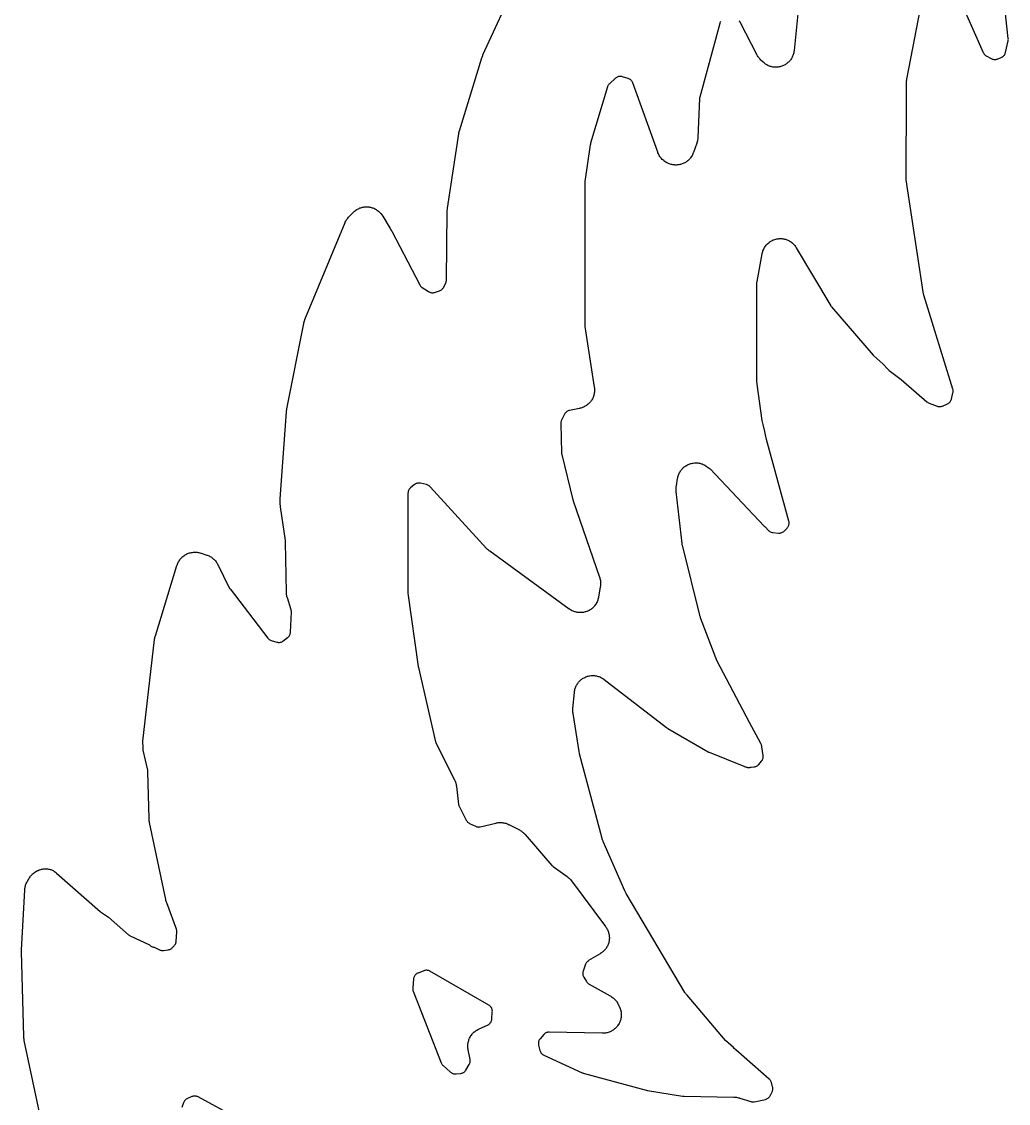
# Model space of a CAD drawing. Header units: millimetres. Extents: x 0 to 194, y 0 to 300.
# Drawn here: x 1.18 to 43.33, y 206.44 to 252.65 of the extents above; entities that cross this region are included whole.
import ezdxf

# ---------------------------------------------------------------- set-up
doc = ezdxf.new("R2010")
doc.units = ezdxf.units.MM
doc.layers.add('CUT', color=7, linetype='CONTINUOUS')

msp = doc.modelspace()

# ---------------------------------------------------------------- linework, layer by layer
at = {"layer": 'CUT'}
for points in [[(34.5383, 254.9941), (34.1751, 251.42), (34.1723, 251.3984), (34.1658, 251.3552), (34.1572, 251.3125), (34.1492, 251.2808), (34.1366, 251.2391), (34.1255, 251.2083), (34.1089, 251.168), (34.0949, 251.1384), (34.0744, 251.0999), (34.0577, 251.0719), (34.0336, 251.0355), (34.0142, 251.0092), (33.9867, 250.9754), (33.9648, 250.9511), (33.9341, 250.9201), (33.9101, 250.898), (33.8765, 250.8701), (33.8504, 250.8505), (33.8143, 250.826), (33.7865, 250.8089), (33.7482, 250.788), (33.7188, 250.7738), (33.6786, 250.7567), (33.648, 250.7454), (33.6064, 250.7322), (33.5748, 250.7239), (33.5321, 250.7149), (33.4999, 250.7097), (33.4565, 250.7048), (33.4239, 250.7027), (33.3803, 250.7021), (33.3476, 250.7032), (33.3042, 250.7068), (33.2718, 250.711), (33.2289, 250.7188), (33.197, 250.7262), (33.1551, 250.7381), (33.1241, 250.7485), (33.0835, 250.7644), (33.0537, 250.7778), (33.0148, 250.7975), (32.9864, 250.8137), (32.9496, 250.8372), (32.9229, 250.856), (32.8886, 250.8829), (32.8556, 250.9114), (32.8394, 250.9261), (32.7703, 250.9919), (32.753, 251.0094), (32.7194, 251.0451), (32.6877, 251.0826), (32.6656, 251.112), (32.6382, 251.1527), (32.6131, 251.1949), (32.6012, 251.2163), (31.8644, 252.6238), (31.8495, 252.6492), (31.8322, 252.6729)], [(2.2118, 204.7802), (1.2928, 209.1272), (1.289, 209.1473), (1.2824, 209.1878), (1.2776, 209.2285), (1.2747, 209.2694), (1.2737, 209.2899), (1.1794, 212.9243), (1.1793, 212.9417), (1.1798, 212.9851), (1.1804, 213.0025), (1.3112, 215.5494), (1.3128, 215.571), (1.3171, 215.6141), (1.3235, 215.657), (1.3298, 215.6889), (1.3403, 215.731), (1.3497, 215.7621), (1.3642, 215.803), (1.3765, 215.8331), (1.3948, 215.8723), (1.4151, 215.9107), (1.4256, 215.9296), (1.5029, 216.0604), (1.5142, 216.0786), (1.5377, 216.1144), (1.5629, 216.1491), (1.583, 216.1741), (1.6114, 216.2062), (1.6338, 216.2292), (1.6651, 216.2585), (1.6896, 216.2792), (1.7235, 216.3054), (1.7499, 216.3237), (1.7862, 216.3465), (1.8141, 216.3623), (1.8524, 216.3815), (1.8818, 216.3946), (1.9217, 216.4101), (1.9521, 216.4203), (1.9934, 216.4319), (2.0247, 216.4391), (2.0668, 216.4468), (2.1093, 216.4525), (2.1306, 216.4548), (2.1324, 216.4549), (2.1548, 216.4563), (2.1998, 216.4578), (2.2447, 216.4571), (2.2784, 216.4549), (2.323, 216.4497), (2.3563, 216.4442), (2.4002, 216.4346), (2.4276, 216.4271), (2.4532, 216.4167), (2.4922, 216.3985), (2.5207, 216.3835), (2.5577, 216.3617), (2.5847, 216.344), (2.6195, 216.3188), (2.6531, 216.2919), (2.6695, 216.278), (4.5324, 214.6335), (4.5472, 214.6212), (4.5681, 214.605), (4.5838, 214.5937), (4.8839, 214.3907), (5.7457, 213.6417), (5.767, 213.6249), (5.7897, 213.61), (5.8136, 213.5972), (6.6362, 213.2059), (6.7023, 213.1612), (6.727, 213.1462), (6.753, 213.1336), (6.7802, 213.1236), (6.8082, 213.1162), (6.8378, 213.1099), (7.0704, 212.9993), (7.0978, 212.9879), (7.1262, 212.9792), (7.1553, 212.9734), (7.1849, 212.9705), (7.2146, 212.9706), (7.2441, 212.9735), (7.4416, 213.0034), (7.4728, 213.0098), (7.5031, 213.0195), (7.5322, 213.0323), (7.5598, 213.0481), (7.5855, 213.0668), (7.6091, 213.0881), (7.6928, 213.172), (7.7135, 213.1949), (7.7317, 213.2199), (7.7472, 213.2466), (7.7599, 213.2747), (7.7696, 213.3041), (7.7763, 213.3342), (7.7799, 213.3649), (7.8047, 213.7569), (7.8051, 213.7878), (7.8023, 213.8186), (7.7963, 213.8489), (7.7873, 213.8784), (7.3766, 215.0077), (7.3669, 215.0377), (7.3452, 215.1134), (7.3376, 215.1439), (6.6392, 218.442), (6.6354, 218.4627), (6.6286, 218.5042), (6.6237, 218.546), (6.6209, 218.5879), (6.6199, 218.6089), (6.5767, 220.6079), (6.5745, 220.6387), (6.5691, 220.6691), (6.3699, 221.5298), (6.3661, 221.5484), (6.3658, 221.5832), (6.3654, 221.6324), (6.3653, 221.6438), (6.3631, 221.9082), (6.8573, 226.2511), (6.8601, 226.2716), (6.8667, 226.3125), (6.8751, 226.353), (6.8854, 226.3931), (6.891, 226.4131), (7.8119, 229.4163), (7.8191, 229.438), (7.8347, 229.4809), (7.8525, 229.523), (7.8673, 229.5538), (7.8893, 229.5939), (7.9072, 229.623), (7.9331, 229.6607), (7.9538, 229.6878), (7.9834, 229.7227), (8.0068, 229.7476), (8.0398, 229.7792), (8.0656, 229.8017), (8.1016, 229.8298), (8.1296, 229.8495), (8.1682, 229.8738), (8.198, 229.8906), (8.2389, 229.9109), (8.2703, 229.9245), (8.3131, 229.9406), (8.3457, 229.951), (8.3898, 229.9626), (8.4345, 229.972), (8.457, 229.9761), (8.4592, 229.9765), (8.4806, 229.9793), (8.5234, 229.984), (8.5665, 229.9866), (8.5988, 229.987), (8.6419, 229.9854), (8.6741, 229.9827), (8.7168, 229.9771), (8.7486, 229.9713), (8.7906, 229.9616), (8.8321, 229.9498), (8.8527, 229.9435), (9.0869, 229.865), (9.1077, 229.8575), (9.1489, 229.8414), (9.1893, 229.8233), (9.2188, 229.8082), (9.2572, 229.7862), (9.2851, 229.7684), (9.3212, 229.7427), (9.3472, 229.7222), (9.3806, 229.6931), (9.4044, 229.6701), (9.4348, 229.6379), (9.4563, 229.6127), (9.4833, 229.5777), (9.5023, 229.5505), (9.5257, 229.513), (9.5473, 229.4744), (9.5576, 229.4548), (10.0496, 228.4627), (10.0639, 228.4372), (10.0806, 228.4131), (11.6906, 226.3196), (11.7109, 226.2959), (11.7335, 226.2744), (11.7583, 226.2554), (11.7849, 226.2391), (11.813, 226.2256), (11.8424, 226.2151), (12.0779, 226.1446), (12.1079, 226.1373), (12.1384, 226.1331), (12.1693, 226.1321), (12.2, 226.1342), (12.2304, 226.1395), (12.2601, 226.1479), (12.2887, 226.1593), (12.3161, 226.1735), (12.3418, 226.1905), (12.5414, 226.3375), (12.5644, 226.3562), (12.5854, 226.3771), (12.6042, 226.3999), (12.6207, 226.4245), (12.6346, 226.4506), (12.646, 226.4779), (12.6546, 226.5063), (12.6603, 226.5353), (12.6632, 226.5647), (12.704, 227.4182), (12.7041, 227.4447), (12.7018, 227.471), (12.6973, 227.4971), (12.6905, 227.5227), (12.5302, 228.0313), (12.5242, 228.052), (12.5132, 228.0939), (12.5042, 228.1362), (12.499, 228.1682), (12.4942, 228.2112), (12.4914, 228.2544), (12.4905, 228.276), (12.4549, 230.4184), (12.4539, 230.4384), (12.4516, 230.4658), (12.4493, 230.4857), (12.231, 231.9278), (12.225, 232.0741), (12.2224, 232.137), (12.2209, 232.173), (12.2173, 232.2602), (12.4886, 235.9838), (12.4914, 236.0113), (12.5006, 236.0795), (12.5051, 236.1067), (13.2272, 239.7575), (13.2321, 239.7793), (13.2429, 239.8225), (13.2558, 239.8652), (13.2709, 239.9071), (13.2789, 239.9279), (14.9963, 244.0649), (15.0054, 244.0855), (15.0248, 244.1263), (15.0461, 244.166), (15.0636, 244.1949), (15.0888, 244.2322), (15.1091, 244.2592), (15.138, 244.2939), (15.1685, 244.327), (15.1842, 244.3432), (15.3512, 244.5072), (15.3671, 244.5221), (15.3995, 244.551), (15.4333, 244.5783), (15.4595, 244.5975), (15.4958, 244.6214), (15.5238, 244.638), (15.5622, 244.6583), (15.5916, 244.6721), (15.6318, 244.6886), (15.6625, 244.6995), (15.704, 244.7121), (15.7356, 244.72), (15.7782, 244.7285), (15.8104, 244.7333), (15.8536, 244.7376), (15.8861, 244.7393), (15.9295, 244.7395), (15.962, 244.7381), (16.0053, 244.734), (16.0375, 244.7295), (16.0801, 244.7213), (16.1117, 244.7136), (16.1534, 244.7014), (16.1841, 244.6907), (16.2244, 244.6745), (16.254, 244.6609), (16.2925, 244.6409), (16.3207, 244.6245), (16.3571, 244.6009), (16.3835, 244.5819), (16.4175, 244.5548), (16.4419, 244.5333), (16.4731, 244.5031), (16.5029, 244.4715), (16.5173, 244.4553), (16.6108, 244.3455), (16.9213, 243.8163), (16.9543, 243.7601), (16.9826, 243.7118), (16.9879, 243.7027), (18.181, 241.405), (18.1968, 241.3781), (18.2152, 241.3531), (18.2361, 241.3301), (18.2593, 241.3093), (18.2846, 241.2911), (18.5572, 241.1152), (18.5831, 241.1002), (18.6105, 241.0879), (18.6389, 241.0784), (18.6681, 241.0717), (18.6978, 241.068), (18.7278, 241.0673), (18.7577, 241.0696), (18.7872, 241.0749), (18.816, 241.0831), (19.0324, 241.1563), (19.0601, 241.1672), (19.0866, 241.1809), (19.1116, 241.1971), (19.1349, 241.2157), (19.1562, 241.2365), (19.1754, 241.2593), (19.1922, 241.2839), (19.2064, 241.3101), (19.2948, 241.4933), (19.3074, 241.5236), (19.3166, 241.5551), (19.3224, 241.5873), (19.3246, 241.62), (19.3599, 244.5428), (19.3614, 244.5737), (19.3676, 244.6506), (19.3711, 244.6812), (19.8486, 247.853), (19.8514, 247.8695), (19.8576, 247.9024), (19.865, 247.935), (19.8736, 247.9673), (19.8782, 247.9834), (20.8372, 251.1047), (20.847, 251.1331), (20.8737, 251.2032), (20.8854, 251.2309), (22.3202, 254.3461)], [(41.1587, 253.8273), (42.2451, 251.3351), (42.2573, 251.3102), (42.2719, 251.2865), (42.2885, 251.2643), (42.3071, 251.2437), (42.3276, 251.2249), (42.3497, 251.2081), (42.3733, 251.1934), (42.592, 251.0707), (42.618, 251.0577), (42.6453, 251.0473), (42.6734, 251.0396), (42.7021, 251.0346), (42.7311, 251.0324), (42.7603, 251.0331), (42.7892, 251.0366), (42.8176, 251.0429), (42.8453, 251.0519), (43.0173, 251.1173), (43.0442, 251.1291), (43.0699, 251.1435), (43.094, 251.1603), (43.1164, 251.1794), (43.1368, 251.2006), (43.155, 251.2237), (43.1709, 251.2484), (43.1843, 251.2746), (43.195, 251.302), (43.203, 251.3303), (43.3187, 251.8318), (43.3244, 251.8649), (43.3263, 251.8985), (43.3245, 251.9321), (43.0898, 254.0604)], [(31.0333, 252.6526), (31.0192, 252.6273), (31.0076, 252.6007), (30.9987, 252.5732), (30.1428, 249.4278), (30.1358, 249.395), (30.1325, 249.3617), (30.062, 247.7026), (30.0605, 247.6805), (30.0565, 247.6364), (30.0503, 247.5926), (30.044, 247.5601), (30.0335, 247.5171), (30.0209, 247.4747), (30.0141, 247.4536), (29.876, 247.0601), (29.8683, 247.0399), (29.8521, 247), (29.834, 246.9609), (29.8191, 246.9323), (29.7973, 246.8951), (29.7797, 246.868), (29.7544, 246.833), (29.7343, 246.8078), (29.7058, 246.7754), (29.6834, 246.7522), (29.652, 246.7227), (29.6274, 246.7017), (29.5933, 246.6754), (29.5668, 246.6569), (29.5303, 246.6339), (29.5022, 246.618), (29.4637, 246.5986), (29.4342, 246.5855), (29.394, 246.5699), (29.3634, 246.5597), (29.3219, 246.548), (29.2904, 246.5407), (29.248, 246.533), (29.216, 246.5288), (29.173, 246.5252), (29.1408, 246.5241), (29.0976, 246.5247), (29.0654, 246.5266), (29.0226, 246.5313), (28.9907, 246.5364), (28.9484, 246.5451), (28.9172, 246.5532), (28.876, 246.5659), (28.8355, 246.5806), (28.8154, 246.5885), (28.8034, 246.5935), (28.7821, 246.6031), (28.7402, 246.6232), (28.6993, 246.6456), (28.6696, 246.6638), (28.6312, 246.6903), (28.6036, 246.7115), (28.5682, 246.7418), (28.5429, 246.7658), (28.5108, 246.7995), (28.4881, 246.826), (28.4597, 246.8629), (28.4398, 246.8915), (28.4154, 246.9312), (28.3986, 246.9618), (28.3783, 247.0037), (28.3603, 247.0466), (28.3518, 247.0683), (27.2827, 250.0329), (27.2709, 250.061), (27.2564, 250.0876), (27.2393, 250.1127), (27.2197, 250.1359), (27.1979, 250.1571), (27.174, 250.1759), (27.1484, 250.1922), (27.1212, 250.2058), (27.0928, 250.2166), (26.8439, 250.2971), (26.8164, 250.3046), (26.7882, 250.3095), (26.7598, 250.3116), (26.7312, 250.311), (26.7029, 250.3077), (26.675, 250.3018), (26.6478, 250.2932), (26.6215, 250.282), (26.5964, 250.2684), (26.5727, 250.2525), (26.5506, 250.2344), (26.2865, 249.9962), (26.2671, 249.977), (26.2495, 249.9561), (26.2338, 249.9336), (26.2203, 249.9099), (26.209, 249.885), (26.2, 249.8592), (25.4828, 247.4558), (25.4774, 247.4349), (25.471, 247.4061), (25.4671, 247.385), (25.2354, 245.8136), (25.233, 245.7917), (25.2308, 245.7616), (25.23, 245.7396), (25.2332, 239.6694), (25.2341, 239.6464), (25.2368, 239.6235), (25.639, 237.0339), (25.6418, 237.0126), (25.6464, 236.97), (25.6489, 236.9272), (25.6492, 236.895), (25.6477, 236.8522), (25.645, 236.8202), (25.6393, 236.7777), (25.6336, 236.746), (25.6239, 236.7043), (25.6152, 236.6733), (25.6016, 236.6327), (25.59, 236.6027), (25.5726, 236.5635), (25.5581, 236.5348), (25.5371, 236.4975), (25.52, 236.4703), (25.4955, 236.4351), (25.4759, 236.4096), (25.4481, 236.377), (25.4262, 236.3535), (25.3954, 236.3236), (25.3714, 236.3023), (25.3379, 236.2755), (25.3119, 236.2566), (25.2761, 236.2331), (25.2484, 236.2167), (25.2105, 236.1967), (25.1814, 236.1831), (25.1417, 236.1668), (25.1114, 236.156), (25.0704, 236.1436), (25.0288, 236.1331), (25.0079, 236.1284), (24.5813, 236.0422), (24.5518, 236.0346), (24.5233, 236.0242), (24.496, 236.0109), (24.4701, 235.9949), (24.446, 235.9764), (24.4239, 235.9555), (24.4041, 235.9325), (24.3866, 235.9076), (24.3718, 235.8811), (24.243, 235.6208), (24.2315, 235.5943), (24.2225, 235.5667), (24.2162, 235.5385), (24.2127, 235.5097), (24.212, 235.4808), (24.2415, 234.2274), (24.2441, 234.1949), (24.2501, 234.1628), (24.7274, 232.2229), (24.7309, 232.2097), (24.7362, 232.1918), (24.7404, 232.1788), (25.8641, 228.9209), (25.8709, 228.8994), (25.8834, 228.8561), (25.8938, 228.8122), (25.8999, 228.7789), (25.9058, 228.7342), (25.9086, 228.7005), (25.91, 228.6554), (25.9093, 228.6216), (25.9062, 228.5765), (25.9008, 228.5318), (25.8976, 228.5094), (25.8219, 228.0676), (25.8177, 228.0463), (25.8083, 228.0039), (25.7969, 227.962), (25.7869, 227.9311), (25.7714, 227.8904), (25.7584, 227.8606), (25.7392, 227.8217), (25.7234, 227.7932), (25.7004, 227.7563), (25.6819, 227.7296), (25.6556, 227.695), (25.6346, 227.6702), (25.605, 227.6384), (25.5817, 227.6156), (25.5492, 227.5868), (25.5238, 227.5664), (25.4887, 227.5409), (25.4615, 227.5231), (25.424, 227.501), (25.3952, 227.4859), (25.3558, 227.4676), (25.3257, 227.4553), (25.2847, 227.4409), (25.2536, 227.4316), (25.2114, 227.4211), (25.1794, 227.4149), (25.1365, 227.4086), (25.1041, 227.4054), (25.0607, 227.4033), (25.0282, 227.4033), (24.9848, 227.4053), (24.9524, 227.4084), (24.9094, 227.4147), (24.8774, 227.4209), (24.8353, 227.4313), (24.8041, 227.4405), (24.7631, 227.4549), (24.7329, 227.4672), (24.6935, 227.4854), (24.6647, 227.5005), (24.6272, 227.5225), (24.5909, 227.5463), (24.573, 227.5586), (21.1709, 230.0241), (21.1527, 230.038), (21.117, 230.0668), (21.0829, 230.0973), (21.0503, 230.1294), (21.0345, 230.146), (18.6272, 232.7821), (18.6054, 232.8037), (18.5816, 232.8229), (18.5559, 232.8396), (18.5286, 232.8535), (18.5, 232.8646), (18.4705, 232.8728), (18.211, 232.9302), (18.1815, 232.9352), (18.1517, 232.9372), (18.1217, 232.9363), (18.0921, 232.9323), (18.0629, 232.9255), (18.0346, 232.9157), (18.0074, 232.9032), (17.9816, 232.888), (17.9574, 232.8704), (17.7927, 232.7369), (17.7706, 232.7172), (17.7506, 232.6954), (17.7329, 232.6717), (17.7175, 232.6464), (17.7048, 232.6197), (17.6947, 232.5919), (17.6874, 232.5632), (17.683, 232.534), (17.6815, 232.5044), (17.673, 228.3036), (17.6737, 228.2822), (17.6757, 228.253), (17.6779, 228.2317), (18.1212, 225.1009), (18.1233, 225.0881), (18.1265, 225.0706), (18.1292, 225.0579), (18.8619, 221.887), (18.8719, 221.8529), (18.886, 221.8201), (19.6703, 220.2554), (19.6787, 220.2377), (19.6946, 220.2021), (19.709, 220.1658), (19.7186, 220.1382), (19.7298, 220.1008), (19.737, 220.0725), (19.7449, 220.0343), (19.7512, 219.9958), (19.7539, 219.9764), (19.8444, 219.21), (19.8488, 219.1833), (19.8556, 219.157), (19.8647, 219.1315), (19.876, 219.107), (20.1737, 218.5334), (20.1899, 218.5059), (20.2089, 218.4803), (20.2305, 218.4569), (20.2544, 218.4359), (20.2804, 218.4175), (20.3083, 218.4021), (20.5653, 218.2765), (20.5924, 218.2648), (20.6205, 218.2559), (20.6494, 218.2498), (20.6787, 218.2466), (20.7082, 218.2462), (20.7376, 218.2488), (20.7666, 218.2542), (21.435, 218.4136), (21.457, 218.4182), (21.5012, 218.4265), (21.5457, 218.4325), (21.5793, 218.4353), (21.6242, 218.4368), (21.6579, 218.4363), (21.7028, 218.4333), (21.7362, 218.4294), (21.7806, 218.422), (21.8135, 218.4148), (21.8568, 218.403), (21.8889, 218.3925), (21.9308, 218.3765), (21.972, 218.3583), (21.9923, 218.3487), (22.4223, 218.1326), (22.4417, 218.1223), (22.4799, 218.1006), (22.5171, 218.0771), (22.5441, 218.0582), (22.5788, 218.0312), (22.6038, 218.0097), (22.6357, 217.9794), (22.6661, 217.9476), (22.6809, 217.9314), (23.8282, 216.607), (23.8523, 216.5821), (23.8792, 216.5603), (24.4763, 216.1286), (24.4944, 216.1148), (24.5298, 216.0863), (24.5638, 216.0561), (24.5881, 216.0322), (24.6188, 215.9987), (24.6478, 215.9637), (24.6619, 215.9458), (26.1206, 213.9923), (26.1334, 213.9742), (26.1582, 213.9374), (26.181, 213.8995), (26.1968, 213.8703), (26.2158, 213.8303), (26.2286, 213.7996), (26.2436, 213.7579), (26.2533, 213.7262), (26.2642, 213.6832), (26.2707, 213.6507), (26.2773, 213.6068), (26.2806, 213.5738), (26.2828, 213.5296), (26.2828, 213.4964), (26.2807, 213.4521), (26.2774, 213.4191), (26.271, 213.3752), (26.2645, 213.3427), (26.2537, 213.2997), (26.2441, 213.2679), (26.2291, 213.2262), (26.2164, 213.1955), (26.1974, 213.1555), (26.1818, 213.1262), (26.159, 213.0883), (26.1405, 213.0607), (26.114, 213.0251), (26.0929, 212.9995), (26.0631, 212.9667), (26.0396, 212.9433), (26.0067, 212.9136), (25.981, 212.8926), (25.9454, 212.8663), (25.9085, 212.8418), (25.8897, 212.83), (25.399, 212.5377), (25.3748, 212.5216), (25.3522, 212.5032), (25.3315, 212.4828), (25.3129, 212.4604), (25.2965, 212.4363), (25.2826, 212.4108), (25.2712, 212.384), (25.1642, 212.0946), (25.1552, 212.066), (25.1491, 212.0367), (25.146, 212.0068), (25.1459, 211.9769), (25.1488, 211.947), (25.1546, 211.9176), (25.1633, 211.8889), (25.1749, 211.8613), (25.1892, 211.8349), (25.3073, 211.6403), (25.3248, 211.6147), (25.3447, 211.591), (25.3671, 211.5695), (25.3915, 211.5504), (25.4178, 211.5339), (26.3224, 211.0301), (26.3418, 211.0187), (26.38, 210.9949), (26.4169, 210.9691), (26.4436, 210.9485), (26.4778, 210.9192), (26.5023, 210.896), (26.5334, 210.8634), (26.5554, 210.8379), (26.5831, 210.8024), (26.6025, 210.7748), (26.6265, 210.7367), (26.6485, 210.6975), (26.6591, 210.6776), (26.7057, 210.584), (26.715, 210.5641), (26.7326, 210.5239), (26.7483, 210.4828), (26.7585, 210.4515), (26.7701, 210.409), (26.7772, 210.3769), (26.7846, 210.3335), (26.7885, 210.3008), (26.7916, 210.257), (26.7923, 210.2241), (26.7912, 210.1801), (26.7887, 210.1473), (26.7832, 210.1036), (26.7775, 210.0712), (26.7678, 210.0283), (26.759, 209.9966), (26.7452, 209.9549), (26.7333, 209.9241), (26.7155, 209.884), (26.7006, 209.8545), (26.679, 209.8163), (26.6613, 209.7885), (26.636, 209.7525), (26.6158, 209.7265), (26.5871, 209.6932), (26.5644, 209.6694), (26.5326, 209.639), (26.5077, 209.6175), (26.4731, 209.5904), (26.4462, 209.5713), (26.4091, 209.5478), (26.3804, 209.5315), (26.3412, 209.5116), (26.3111, 209.4982), (26.2702, 209.4822), (26.2389, 209.4718), (26.1966, 209.46), (26.1645, 209.4526), (26.1212, 209.445), (26.0885, 209.4408), (26.0447, 209.4374), (26.0007, 209.4361), (25.9788, 209.436), (23.7143, 209.4817), (23.6852, 209.4808), (23.6563, 209.4772), (23.6279, 209.4708), (23.6003, 209.4616), (23.5737, 209.4499), (23.5483, 209.4356), (23.5245, 209.4189), (23.5024, 209.3999), (23.4822, 209.379), (23.3242, 209.1979), (23.3061, 209.175), (23.2904, 209.1505), (23.277, 209.1245), (23.2663, 209.0974), (23.2582, 209.0693), (23.253, 209.0406), (23.2505, 209.0116), (23.2508, 208.9824), (23.254, 208.9534), (23.26, 208.9248), (23.3201, 208.6949), (23.329, 208.6668), (23.3406, 208.6396), (23.3548, 208.6137), (23.3715, 208.5893), (23.3905, 208.5667), (23.4116, 208.5461), (23.4347, 208.5277), (23.4594, 208.5116), (23.4856, 208.498), (25.1227, 207.7495), (25.1453, 207.7403), (25.1686, 207.7329), (27.8571, 207.0013), (27.8726, 206.9975), (27.894, 206.9929), (27.9097, 206.99), (29.4012, 206.7504), (29.4224, 206.7477), (29.4515, 206.7452), (29.4728, 206.7441), (31.606, 206.7079), (31.6282, 206.7069), (31.6725, 206.704), (31.7166, 206.6989), (31.7494, 206.6934), (31.7928, 206.684), (31.8356, 206.6724), (31.8569, 206.6661), (32.3194, 206.5164), (32.3498, 206.5082), (32.381, 206.5034), (32.4125, 206.5018), (32.444, 206.5035), (32.4752, 206.5086), (32.9475, 206.6108), (32.9759, 206.6184), (33.0035, 206.6288), (33.0299, 206.6418), (33.0549, 206.6574), (33.0783, 206.6753), (33.0998, 206.6955), (33.1192, 206.7176), (33.1363, 206.7416), (33.151, 206.7671), (33.2359, 206.9326), (33.2475, 206.9581), (33.2566, 206.9846), (33.2633, 207.0118), (33.2674, 207.0394), (33.2689, 207.0674), (33.2678, 207.0954), (33.2641, 207.1231), (33.2578, 207.1504), (33.2072, 207.3312), (33.1981, 207.3587), (33.1863, 207.3852), (33.172, 207.4105), (33.1553, 207.4343), (33.1364, 207.4563), (33.1155, 207.4764), (31.686, 208.7227), (31.6213, 208.7829), (31.5798, 208.8216), (31.3564, 209.0296), (31.2484, 209.1302), (29.6006, 211.0564), (29.5883, 211.0715), (29.5644, 211.102), (29.5418, 211.1335), (29.5206, 211.166), (29.5104, 211.1824), (27.0041, 215.4096), (26.991, 215.4332), (26.9601, 215.4933), (26.9484, 215.5177), (26.0218, 217.6211), (26.0151, 217.6371), (26.0023, 217.6695), (25.9908, 217.7023), (25.9806, 217.7355), (25.9758, 217.7522), (25.0112, 221.3737), (25.0057, 221.3965), (24.9936, 221.4537), (24.9894, 221.4767), (24.7341, 223.0975), (24.7316, 223.1157), (24.7274, 223.1523), (24.7246, 223.189), (24.7237, 223.2166), (24.724, 223.2535), (24.7258, 223.2902), (24.7271, 223.3086), (24.7879, 223.9875), (24.7904, 224.0093), (24.7964, 224.0525), (24.8045, 224.0954), (24.8121, 224.1272), (24.8244, 224.1692), (24.835, 224.2001), (24.8513, 224.2407), (24.8649, 224.2704), (24.885, 224.3092), (24.9014, 224.3375), (24.9252, 224.3742), (24.9443, 224.4007), (24.9715, 224.4349), (24.9931, 224.4595), (25.0235, 224.4909), (25.0474, 224.5132), (25.0806, 224.5415), (25.1066, 224.5615), (25.1424, 224.5864), (25.1702, 224.6037), (25.2083, 224.6251), (25.2376, 224.6396), (25.2776, 224.6572), (25.3082, 224.6688), (25.3497, 224.6824), (25.3813, 224.6911), (25.4239, 224.7005), (25.4562, 224.7061), (25.4995, 224.7114), (25.5322, 224.7138), (25.5758, 224.7148), (25.6085, 224.7141), (25.6521, 224.7109), (25.6846, 224.7069), (25.7276, 224.6995), (25.7596, 224.6925), (25.8017, 224.6809), (25.8328, 224.6708), (25.8736, 224.6552), (25.9036, 224.6421), (25.9427, 224.6227), (25.9713, 224.6067), (26.0083, 224.5836), (26.0442, 224.5587), (26.0619, 224.5458), (28.7287, 222.4959), (28.7442, 222.4847), (28.7659, 222.4702), (28.782, 222.46), (30.4993, 221.4581), (30.5194, 221.4474), (30.5402, 221.4383), (32.0257, 220.851), (32.0586, 220.8334), (32.084, 220.8214), (32.1103, 220.8119), (32.1374, 220.8048), (32.1512, 220.8025), (32.1592, 220.7998), (32.1885, 220.7931), (32.2184, 220.7893), (32.2484, 220.7885), (32.2784, 220.7908), (32.3081, 220.796), (32.337, 220.8042), (32.3467, 220.8081), (32.459, 220.8161), (32.4886, 220.8197), (32.5177, 220.8263), (32.546, 220.8356), (32.5732, 220.8478), (32.5991, 220.8626), (32.6234, 220.8799), (32.6459, 220.8995), (32.6663, 220.9213), (32.7857, 221.0621), (32.8028, 221.0843), (32.8178, 221.108), (32.8305, 221.133), (32.8408, 221.1591), (32.8486, 221.1861), (32.8539, 221.2136), (32.8565, 221.2416), (32.8566, 221.2696), (32.854, 221.2975), (32.8017, 221.6729), (32.7969, 221.6987), (32.7899, 221.7239), (32.7879, 221.7293), (32.7873, 221.7332), (32.78, 221.7609), (32.7701, 221.7878), (32.7576, 221.8137), (32.2725, 222.7084), (30.8682, 225.3541), (30.1791, 227.1858), (30.1706, 227.2106), (30.1511, 227.2731), (30.1441, 227.2983), (29.4169, 230.2274), (29.4108, 230.2559), (29.3979, 230.3276), (29.3936, 230.3565), (29.1405, 232.5751), (29.1386, 232.596), (29.1358, 232.6377), (29.1349, 232.6795), (29.1357, 232.7108), (29.1388, 232.7525), (29.1437, 232.794), (29.1467, 232.8147), (29.2, 233.1347), (29.2043, 233.1567), (29.2138, 233.2004), (29.2255, 233.2436), (29.2359, 233.2755), (29.2519, 233.3174), (29.2654, 233.3481), (29.2854, 233.3881), (29.3019, 233.4173), (29.3258, 233.4552), (29.3451, 233.4826), (29.3727, 233.5179), (29.3946, 233.5433), (29.4256, 233.5757), (29.4499, 233.5987), (29.4839, 233.6279), (29.5104, 233.6484), (29.5472, 233.674), (29.5756, 233.6918), (29.6147, 233.7137), (29.6448, 233.7285), (29.6858, 233.7464), (29.7172, 233.7582), (29.7599, 233.7719), (29.7923, 233.7805), (29.8361, 233.7899), (29.8692, 233.7952), (29.9137, 233.8002), (29.9472, 233.8023), (29.992, 233.8028), (30.0255, 233.8015), (30.0701, 233.7976), (30.1033, 233.7929), (30.1473, 233.7846), (30.1799, 233.7767), (30.2229, 233.764), (30.2545, 233.7529), (30.296, 233.736), (30.3264, 233.7219), (30.366, 233.7009), (30.4045, 233.6781), (30.4234, 233.6661), (30.5942, 233.5528), (32.8896, 231.1024), (32.9116, 231.0812), (32.9356, 231.0623), (32.9553, 231.0499), (33.0721, 230.9229), (33.0941, 230.9013), (33.1182, 230.8821), (33.1442, 230.8654), (33.1717, 230.8515), (33.2005, 230.8405), (33.2303, 230.8326), (33.2608, 230.8277), (33.5052, 230.8014), (33.5351, 230.7997), (33.565, 230.8009), (33.5947, 230.8052), (33.6238, 230.8124), (33.652, 230.8224), (33.6791, 230.8353), (33.7047, 230.8507), (33.7287, 230.8687), (33.7508, 230.8889), (33.8762, 231.0159), (33.8952, 231.0371), (33.9121, 231.0601), (33.9268, 231.0845), (33.9391, 231.1102), (33.9489, 231.1369), (33.9561, 231.1645), (33.9607, 231.1926), (33.9626, 231.221), (33.9618, 231.2495), (33.9583, 231.2778), (33.9521, 231.3056), (33.001, 234.7944), (32.9533, 234.9992), (32.9198, 235.1425), (32.852, 235.4333), (32.8106, 235.611), (32.597, 237.1628), (32.5939, 237.1927), (32.5887, 237.2676), (32.5876, 237.2977), (32.5841, 238.3859), (32.5847, 241.5109), (32.5864, 241.5232), (32.5897, 241.5439), (32.8088, 242.7279), (32.8133, 242.7492), (32.8233, 242.7916), (32.8353, 242.8334), (32.8458, 242.8643), (32.8618, 242.9048), (32.8753, 242.9345), (32.8951, 242.9733), (32.9114, 243.0015), (32.9349, 243.0382), (32.9538, 243.0648), (32.9808, 243.099), (33.0022, 243.1236), (33.0323, 243.155), (33.056, 243.1775), (33.089, 243.2059), (33.1147, 243.2259), (33.1503, 243.251), (33.1779, 243.2684), (33.2157, 243.2899), (33.2448, 243.3047), (33.2846, 243.3224), (33.315, 243.3342), (33.3563, 243.348), (33.3877, 243.3569), (33.4301, 243.3666), (33.4622, 243.3724), (33.5054, 243.378), (33.5379, 243.3806), (33.5814, 243.3821), (33.6141, 243.3815), (33.6575, 243.3787), (33.6899, 243.3751), (33.7329, 243.3681), (33.7648, 243.3613), (33.8069, 243.3502), (33.838, 243.3403), (33.8788, 243.3252), (33.9088, 243.3124), (33.948, 243.2934), (33.9766, 243.2778), (34.0138, 243.2551), (34.0408, 243.2367), (34.0756, 243.2105), (34.1006, 243.1897), (34.1327, 243.1602), (34.1557, 243.1371), (34.1848, 243.1047), (34.2054, 243.0794), (34.2312, 243.0443), (34.2553, 243.0081), (34.2669, 242.9896), (35.7487, 240.5076), (35.7628, 240.4862), (35.7787, 240.466), (37.546, 238.4073), (37.561, 238.3911), (37.5772, 238.376), (37.9669, 238.0385), (38.1947, 237.7829), (38.2159, 237.7614), (38.2391, 237.7422), (38.7483, 237.3618), (39.8499, 236.4078), (39.8703, 236.3917), (39.892, 236.3773), (39.9148, 236.3649), (39.9387, 236.3546), (40.2804, 236.2232), (40.3083, 236.214), (40.337, 236.2076), (40.3662, 236.204), (40.3956, 236.2033), (40.4249, 236.2055), (40.4539, 236.2105), (40.4822, 236.2184), (40.5096, 236.229), (40.7227, 236.3234), (40.7494, 236.3369), (40.7746, 236.353), (40.7982, 236.3715), (40.8197, 236.3923), (40.8391, 236.4151), (40.8561, 236.4397), (40.8706, 236.4659), (40.8824, 236.4935), (40.8914, 236.522), (40.9611, 236.7896), (40.9668, 236.8167), (40.97, 236.8443), (40.9707, 236.872), (40.9688, 236.8997), (40.9643, 236.9271), (40.9573, 236.9539), (39.7177, 240.9587), (39.7129, 240.975), (39.7044, 241.0068), (39.6858, 241.102), (38.9673, 245.8906), (38.9674, 246.1406), (38.9675, 246.227), (38.9677, 246.5698), (38.9694, 248.9592), (38.9756, 250.0244), (38.9762, 250.045), (38.9783, 250.0862), (38.9824, 250.1272), (38.9883, 250.168), (38.9917, 250.1884), (39.6569, 253.6601)], [(10.0947, 205.9718), (8.7128, 206.7176), (8.6856, 206.7306), (8.6572, 206.7408), (8.6279, 206.7481), (8.5981, 206.7523), (8.5679, 206.7536), (8.5378, 206.7519), (8.508, 206.7471), (8.4789, 206.7393), (8.4506, 206.7287), (8.2581, 206.6449), (8.2304, 206.6311), (8.2042, 206.6145), (8.1799, 206.5953), (8.1577, 206.5737), (8.1379, 206.55), (8.1206, 206.5243), (8.106, 206.4969), (8.0944, 206.4682), (8.0232, 206.2633)]]:
    msp.add_lwpolyline(points, dxfattribs=at)
msp.add_lwpolyline([(19.1264, 208.1203), (19.1425, 208.0972), (19.1607, 208.0757), (19.1809, 208.056), (19.5, 207.7716), (19.5217, 207.754), (19.545, 207.7385), (19.5696, 207.7252), (19.5954, 207.7142), (19.622, 207.7058), (19.6493, 207.6998), (19.6771, 207.6964), (19.7051, 207.6956), (19.733, 207.6974), (19.9353, 207.7201), (19.9656, 207.7251), (19.9953, 207.7331), (20.024, 207.7442), (20.0514, 207.7582), (20.0773, 207.7748), (20.1013, 207.7941), (20.1232, 207.8157), (20.1428, 207.8394), (20.1598, 207.865), (20.3018, 208.1041), (20.3164, 208.1319), (20.328, 208.1611), (20.3365, 208.1914), (20.3418, 208.2224), (20.3438, 208.2538), (20.3425, 208.2852), (20.338, 208.3163), (20.2554, 208.7281), (20.2517, 208.7493), (20.2452, 208.7918), (20.2408, 208.8345), (20.2391, 208.8666), (20.2388, 208.9096), (20.2401, 208.9418), (20.2439, 208.9846), (20.2483, 209.0165), (20.2562, 209.0587), (20.2636, 209.09), (20.2754, 209.1313), (20.2858, 209.1618), (20.3015, 209.2018), (20.3147, 209.2311), (20.3342, 209.2694), (20.3502, 209.2974), (20.3732, 209.3336), (20.3918, 209.3599), (20.4182, 209.3938), (20.4429, 209.4226), (20.4728, 209.4542), (20.5011, 209.4814), (20.5344, 209.5103), (20.5604, 209.5307), (20.5964, 209.5562), (20.6242, 209.574), (20.6625, 209.5959), (20.7018, 209.6159), (20.7217, 209.6254), (21.0839, 209.7876), (21.11, 209.8009), (21.1347, 209.8166), (21.1577, 209.8347), (21.1788, 209.8549), (21.1979, 209.877), (21.2147, 209.901), (21.2292, 209.9264), (21.241, 209.9532), (21.2503, 209.9809), (21.2567, 210.0095), (21.2604, 210.0385), (21.2846, 210.3545), (21.2854, 210.3852), (21.283, 210.4157), (21.2775, 210.4459), (21.269, 210.4753), (21.2576, 210.5037), (21.2432, 210.5309), (21.2262, 210.5564), (21.2067, 210.58), (21.1849, 210.6015), (21.161, 210.6207), (21.1353, 210.6373), (18.622, 212.0858), (18.5957, 212.0993), (18.5682, 212.1101), (18.5398, 212.1182), (18.5107, 212.1234), (18.4813, 212.1258), (18.4517, 212.1252), (18.4224, 212.1217), (18.3935, 212.1154), (18.3654, 212.1063), (18.1103, 212.0092), (18.0825, 211.9969), (18.056, 211.9819), (18.0312, 211.9643), (18.0083, 211.9443), (17.9876, 211.922), (17.9692, 211.8978), (17.9534, 211.8718), (17.9402, 211.8444), (17.9299, 211.8157), (17.9226, 211.7862), (17.9183, 211.7561), (17.8831, 211.3704), (17.8818, 211.3425), (17.8832, 211.3147), (17.8871, 211.2872), (17.8935, 211.2601), (17.9025, 211.2337), (19.1011, 208.1706), (19.1126, 208.1449)], close=True, dxfattribs=at)

doc.saveas('drawing.dxf')
